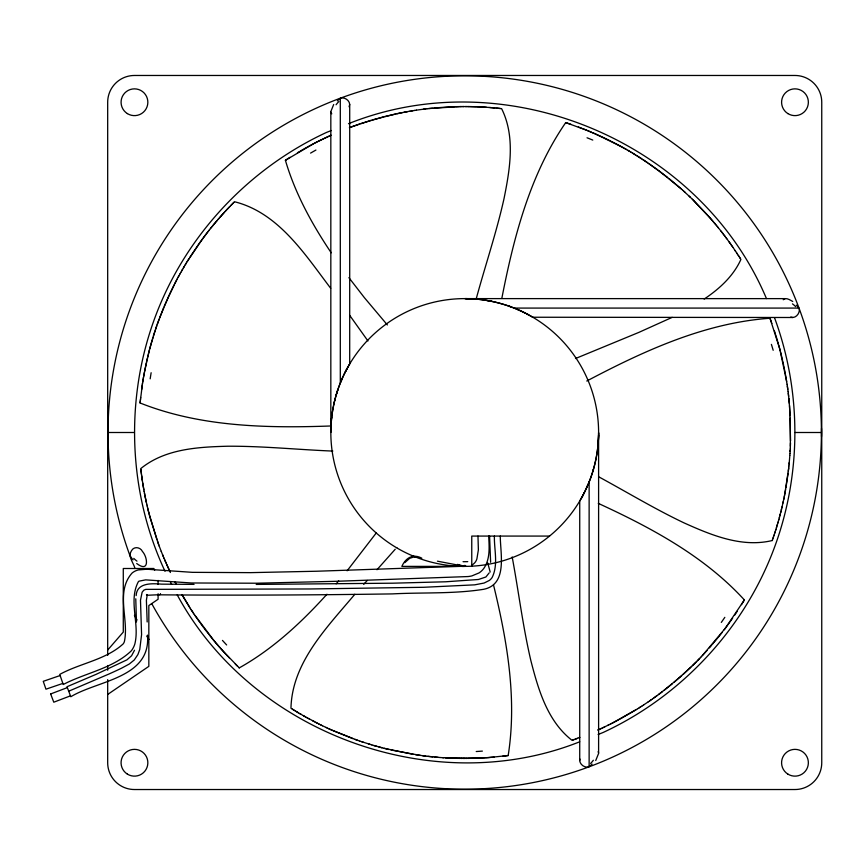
<?xml version="1.0" encoding="UTF-8"?>
<svg xmlns="http://www.w3.org/2000/svg" width="865" height="865" viewBox="0 0 865 865"><rect width="100%" height="100%" fill="white"/><g stroke="black" fill="none" stroke-linecap="round" stroke-linejoin="round"><path stroke-width="1.3" d="M333.695 104.481L330.83 111.574L330.83 432.284C330.852 415.503 334.085 398.722 340.269 383.119M342.172 378.589L340.302 383.033L340.302 98.199C344.032 96.761 349.514 100.07 349.709 104.416L349.698 363.97L348.909 365.311M583.983 493.342L589.13 481.967L589.13 766.801C585.075 768.239 580.026 764.833 579.723 760.584L579.734 501.03M595.736 760.519L598.602 753.426L598.602 432.716C598.591 449.497 595.358 466.278 589.162 481.881M349.709 104.416L349.071 106.773M579.723 760.584L579.993 759.059M330.852 430.002L331.446 419.709M790.556 440.826L789.55 405.62M598.58 435.106L598.148 443.518M790.491 442.945L790.286 448.027M790.372 446.221L790.34 418.065M165.031 571.311C128.269 492.618 124.722 399.587 154.759 318.147C184.667 236.783 247.822 168.902 326.408 132.475L331.317 130.518M774.672 318.147C801.596 391.304 801.596 473.696 774.672 546.853C744.776 628.217 681.62 696.098 603.035 732.525L598.126 734.482M790.275 448.254L790.102 451.627M790.188 450.027L789.983 453.433M789.864 455.228L789.972 453.563M789.853 455.336L789.118 464.148M331.068 425.969C266.982 428.262 200.518 427.007 140.119 402.993L140.173 402.387M140.119 402.993L140.357 400.409M140.227 401.76L142.52 383.26M789.28 462.451L788.945 465.911M147.472 635.115C151.267 678.128 97.507 680.42 70.811 696.736L67.005 686.734L96.08 674.354L126.939 659.844L131.567 655.778L134.518 650.231M140.433 399.706L140.508 398.981M140.584 398.235L140.66 397.478M788.923 466.062L788.35 471.187M331.555 418.563L331.684 417.427M788.739 467.879L784.836 493.818M788.101 473.296L785.939 487.774M141.601 389.672L141.817 388.05M331.965 415.146L332.376 412.248M141.936 387.239L142.282 384.795M507.582 755.61L508.177 755.534C517.216 698.455 507.031 640.414 493.515 584.902M142.411 383.974L143.19 379.021M142.66 382.33L142.92 380.676M143.082 379.692L146.239 363.138M143.331 378.189L143.471 377.356M143.622 376.535L143.763 375.702M143.914 374.859L144.066 374.026M785.625 489.59L784.252 496.834M144.217 373.193L144.369 372.361M501.83 298.36C513.788 237.151 529.867 174.622 565.721 122.603L566.294 122.787M144.531 371.518L149.44 349.806M784.501 495.548L784.674 494.683M784.339 496.413L783.69 499.548M783.982 498.132L783.495 500.457M783.441 500.705L783.106 502.262M783.258 501.559L782.912 503.171M146.434 362.294L146.618 361.451M782.879 503.279L781.906 507.539M146.801 360.608L146.996 359.764M136.151 595.585C136.832 582.513 152.089 583.378 161.485 584.145L194.063 584.372M334.009 403.512L334.409 401.771M147.191 358.921L147.385 358.078M782.079 506.793L781.29 510.091M147.58 357.234L147.785 356.402M781.646 508.609L780.663 512.631M147.991 355.558L148.196 354.715M148.402 353.871L152.056 340.41M780.987 511.323L779.819 515.854M334.831 400.03L335.274 398.3M780.057 514.956L780.295 514.048M149.699 348.822L149.926 347.979M779.787 516.005L778.403 521.033M779.333 517.681L779.56 516.848M150.153 347.135L155.008 330.917M476.312 298.49C485.384 265.123 496.532 232.296 504.046 198.507C509.939 169.162 515.518 136.659 501.614 108.655L500.64 108.547M778.641 520.2L778.868 519.368M778.327 521.303L777.008 525.855M777.808 523.12L778.068 522.211M592.914 471.122L593.422 469.392M777.44 524.363L774.737 533.143M152.337 339.458L152.856 337.739M336.236 394.84L336.755 393.121M776.456 527.672L776.705 526.85M153.321 336.215L156.716 325.846M775.613 530.407L775.894 529.488M775.181 531.759L772.877 538.679M337.296 391.391L337.869 389.683M773.861 535.792L774.132 534.992M155.473 329.522L159.128 319.12M773.202 537.749L773.515 536.83M772.78 538.96L772.24 540.538C741.846 547.848 711.398 535.186 684.096 522.914C654.837 509.009 627.114 492.228 598.677 476.788M772.24 540.538L772.51 539.749M157.181 324.516L163.69 307.507M159.603 317.866L168.686 296.1M340.767 381.887L342.443 377.951M164.188 306.318L174.114 284.899M587.584 485.697L586.73 487.611M342.432 378.005L344.183 374.21M169.248 294.889L176.568 280.173M344.173 374.231L345.632 371.312M489.136 572.933L485.903 576.998L478.442 579.485L445.583 581.788L392.775 583.194L256.213 584.416M344.984 372.588L345.805 370.977M584.448 492.412L582.264 496.596M174.762 283.623L177.401 278.606M345.784 371.02L347.2 368.36M583.453 494.369L582.459 496.24M346.162 370.296L347.027 368.674M177.271 278.844L179.087 275.492M178.125 277.254L179.942 273.946M347.168 368.404L349.006 365.16M582.242 496.64L580.177 500.284M347.557 367.701L348.065 366.803M581.885 497.299L581.421 498.132M179.855 274.086L180.817 272.399M180.742 272.518L186.235 263.144M181.628 270.94L182.537 269.372M183.456 267.793L184.364 266.269M744.062 600.44L744.376 599.932C704.478 556.314 651.345 527.791 598.288 503.376M744.376 599.932L725.238 628.368L702.304 655.638M185.261 264.744L189.1 258.505M743.738 600.98L741.489 604.657M187.1 261.717L202.907 238.351M189.922 257.229L198.777 244.06M783.236 299.744C785.842 296.9 790.178 300.101 792.74 301.485M737.25 611.285L736.353 612.647M735.445 614.009L735.899 613.328M734.515 615.383L734.98 614.701M732.633 618.129L730.222 621.557M199.296 243.325L207.687 232.069M729.238 622.93L729.736 622.249M728.244 624.303L728.752 623.622M727.249 625.676L727.746 624.995M376.286 532.927L347.114 570.792M726.741 626.368L724.178 629.774M203.426 237.648L207.146 232.761M721.561 633.18L722.08 632.499M207.557 232.231L208.227 231.377M208.13 231.506L208.768 230.685M721.021 633.861L719.421 635.883M208.703 230.771L209.308 230.004M209.276 230.047L210.433 228.587M210.4 228.63L211.601 227.138M718.339 637.235L718.88 636.564M210.952 227.949L212.195 226.414M717.247 638.575L717.788 637.905M212.055 226.598L213.969 224.262M212.606 225.916L217.083 220.564M716.144 639.916L716.696 639.246M715.041 641.257L715.593 640.587M214.271 223.894L215.396 222.565M713.917 642.587L714.479 641.916M215.774 222.11L219.451 217.839M336.161 583.821L338.691 580.858M712.792 643.917L713.355 643.246M107.682 650.048L123.284 632.077L123.284 568.5L153.883 568.5L154.651 570.24M711.733 645.16L709.376 647.863M218.218 219.245L218.791 218.585M395.251 549.21L376.978 569.732M219.364 217.937L220.694 216.423M219.937 217.277L223.981 212.768M221.083 215.98L222.824 214.044M326.97 594.233C301.323 622.605 272.81 649.107 239.259 667.888L238.827 667.466M354.834 594.266C327.132 627.33 292.013 662.385 290.964 708.273L294.295 710.338M706.997 650.534L701.093 656.924M223.224 213.601L224.565 212.13M363.7 584.362L367.247 580.458M224.5 212.195L225.787 210.801M225.733 210.865L226.435 210.098M404.798 562.661L409.707 558.325L413.611 557.049M226.316 210.238L229.247 207.135M226.9 209.611L228.068 208.368M228.403 208.011L229.831 206.519M700.92 657.108L697.428 660.719M229.744 206.616L231.766 204.529M699.688 658.395L692.433 665.704M231.009 205.308L233.939 202.324M232.177 204.108L233.355 202.918M233.831 202.432L234.534 201.74C278.595 212.801 304.848 254.278 330.7 288.294M695.936 662.233L683.382 674.213M690.854 667.239L673.976 682.399M146.618 595.293L157.711 594.785M681.696 675.727L664.212 690.259M672.246 683.837L658.481 694.595M662.504 691.568L654.113 697.774M656.816 695.817L652.643 698.823M704.153 299.085C719.258 288.986 733.315 276.259 740.916 259.435L733.001 247.401M652.491 698.909L649.669 700.888M651.042 699.926L648.177 701.904M107.682 694.454L148.834 666.353L148.834 605.554L158.09 599.261L158.09 593.801M648.123 701.937L643.711 704.889M331.209 252.785C311.995 224.176 295.138 193.533 285.407 160.317L285.904 159.982M285.407 160.317L313.389 143.817M642.23 705.862L643.668 704.932M286.434 159.636L288.78 158.122M642.144 705.916L639.257 707.765M289.407 157.711L290.045 157.311M640.619 706.9L637.754 708.716M637.548 708.846L611.998 723.27M636.002 709.808L620.162 718.988M297.441 152.759L298.144 152.337M298.847 151.916L299.56 151.505M300.274 151.083L306.059 147.774M306.794 147.374L309.021 146.153M309.757 145.753L310.503 145.342M617.924 720.188L618.702 719.777M311.259 144.942L317.314 141.795M586.773 381.022C643.884 350.898 704.683 322.861 769.98 318.244L770.877 320.677M617.145 720.61L614.81 721.832M314.265 143.363L315.033 142.963M614.031 722.232L610.344 724.102M315.79 142.574L321.931 139.503M318.19 141.352L331.154 135.178M610.895 723.821L609.522 724.513M609.328 724.611L605.392 726.524M607.76 725.378L608.549 724.989M322.71 139.124L323.488 138.746M604.603 726.903L605.349 726.546M324.267 138.368L325.045 138M604.505 726.946L603.024 727.649M325.835 137.632L326.613 137.265M672.181 317.358L638.824 332.409L575.485 358.532M603.662 727.346L602.235 728.016M327.403 136.897L328.192 136.529M601.975 728.135L597.726 730.071M600.278 728.914L601.132 728.525M328.97 136.173L329.76 135.805M598.266 729.833L599.056 729.465M68.703 691.211L108.968 674.008A460.148 460.148 0 0 0 121.597 668.169L129.317 664.006L134.248 659.984L137.881 654.6L139.762 649.485L141.579 634.672L140.487 600.18L142.13 592.222L143.806 590.2L145.763 589.368L310.34 588.968L423.601 587.292L474.658 584.848L484.108 583.042L489.341 580.437A12.326 12.326 0 0 0 492.131 577.496C498.478 564.737 494.088 549.675 494.38 536.073M348.498 123.695C506.717 60.128 700.412 141.655 766.455 298.587M579.712 741.792C433.224 800.049 251.996 733.434 177.217 594.861M50.646 693.957L67.34 687.61M70.465 695.849L53.781 702.196L50.657 693.979M579.323 737.629L579.885 737.413M349.363 127.652L359.451 124.019M579.085 737.715L575.679 738.97M350.768 127.123L371.334 120.224M577.506 738.31L571.992 740.289C547.318 721.086 538.235 689.383 530.807 660.384C522.828 626.238 518.611 591.39 512.177 556.941M574.338 739.456L572.771 740.008M60.139 675.522L43.25 681.317L45.953 689.189L62.842 683.415M360.748 123.587L383.346 116.883M372.577 119.857L395.446 114.007M384.611 116.559L402.409 112.569M396.819 113.704L407.642 111.596M403.858 112.288L409.383 111.293M409.177 111.325L412.875 110.709M410.962 111.023L414.627 110.439M414.53 110.45L416.379 110.169M416.314 110.169L425.299 108.947M508.177 755.534L488.401 757.578L467.954 758.421M506.955 755.696L505.614 755.869M423.396 109.195L427.105 108.731M504.176 756.042L504.901 755.956M502.684 756.226L503.441 756.129M426.899 108.763L432.532 108.147M428.662 108.558L459.412 106.6M433.927 108.017L447.118 107.033M493.234 757.189L494.056 757.124M492.423 757.264L485.806 757.762M484.13 757.859L484.962 757.816M482.443 757.956L483.286 757.913M447.994 106.99L455.022 106.698M480.756 758.043L481.6 758M479.069 758.129L479.913 758.086M478.215 758.162L442.761 757.708M460.742 566.326L316.72 571.235L250.536 572.641L192.344 572.338L146.812 569.224L138.249 569.938A16.197 16.197 0 0 0 132.15 572.976C115.067 591.865 129.263 619.491 124.344 641.765A10.045 10.045 0 0 1 123.273 643.798C105.898 659.833 80.099 663.196 59.75 674.408L63.221 684.518C85.505 672.819 112.872 668.548 131.393 650.75A21.787 21.787 0 0 0 134.853 643.949C139.86 623.622 128.204 600.926 138.324 581.777A5.871 5.871 0 0 1 139.006 581.161L145.666 579.874L191.208 582.978L256.278 583.226L336.15 581.302L468.019 576.555A36.546 36.546 0 0 0 471.814 575.928L478.983 572.954A18.76 18.76 0 0 0 483.697 568.575C490.358 559.19 489.233 546.95 488.671 536.073M532.84 317.239L792.805 317.498C797.141 317.293 800.471 311.811 799.022 308.081L514.178 308.081C498.91 302.015 482.508 298.782 466.073 298.62M455.909 106.676L456.785 106.654M457.261 106.644L461.164 106.579M460.029 106.59L462.04 106.568M792.805 317.498L790.772 317.022M461.888 106.568L463.791 106.557M462.807 106.568L466.527 106.568M466.235 758.443L467.1 758.432M465.262 566.38L401.847 566.391C405.685 557.817 412.973 553.449 421.828 558.185M785.193 298.63L464.927 298.609L467.316 298.641M108.017 432.5L134.345 432.5M795.097 432.5L821.426 432.5M549.556 536.073L471.76 536.073L471.76 566.197M465.37 758.443L462.775 758.432M464.181 566.38L462.991 566.38M465.543 106.557L467.457 106.568M463.921 566.38L463.121 566.38M467.295 106.568L469.327 106.59M160.728 594.828C237.94 595.455 315.163 595.044 392.375 593.898C422.769 592.287 453.552 594.071 483.697 589.292C508.09 584.405 500.132 552.843 500.294 536.073M461.045 758.421L461.91 758.432M468.17 106.579L470.257 106.6M459.315 758.4L460.18 758.41M469.911 106.6L476.02 106.752M462.343 566.37L456.504 566.132M470.787 106.611L472.528 106.654M457.574 758.367L458.45 758.378M473.058 106.665L478.691 106.86M456.709 758.346L452.363 758.205M468.365 298.663L476.366 299.117M476.885 106.784L477.761 106.817M451.487 758.173L445.313 757.87M478.626 106.86L483.405 107.098M332.83 451.076C297.83 449.681 262.906 446.037 227.841 446.221C197.923 447.01 164.988 448.805 140.779 468.592L141.006 470.549M479.502 106.892L486.422 107.282M483.827 107.119L485.557 107.228M486.238 107.271L489.082 107.465M443.518 757.751L440.144 757.513M488.995 107.465L490.985 107.617M489.85 107.53L494.099 107.887M439.95 757.502L434.89 757.07M491.558 107.671L493.255 107.811M438.166 757.362L427.872 756.356M493.85 107.866L494.942 107.963M494.812 107.952L496.748 108.136M496.629 108.125L500.792 108.558M497.462 108.212L499.959 108.471M432.824 756.875L422.607 755.707M425.721 756.107L415.589 754.723M414.476 557.071L415.319 557.179M420.412 755.415L391.067 750.009M413.362 754.377L384.092 748.312M486.725 300.436L488.476 300.739M437.43 561.169L464.721 566.391L457.477 564.391M490.217 301.063L491.969 301.409M388.936 749.512L378.87 746.938M382.049 747.782L373.669 745.468M376.913 746.387L371.939 744.96M371.799 744.916L360.002 741.154M368.414 743.889L370.112 744.408M565.721 122.603L586.848 130.301M361.678 741.716L363.354 742.278M566.889 122.981L570.965 124.365M359.851 741.11L354.985 739.413M358.132 740.527L333.695 730.947M509.258 306.242L510.966 306.859M352.985 738.688L330.062 729.325M578.371 127.014L579.907 127.588M580.674 127.879L581.442 128.171M582.21 128.474L582.978 128.766M583.756 129.069L585.302 129.685M514.178 308.081L517.994 309.67M415.341 556.952L412.767 555.892M586.102 130.01L601.651 136.724M587.627 130.615L588.405 130.939M589.184 131.253L591.519 132.237M592.298 132.561L593.076 132.896M593.855 133.232L594.633 133.567M517.93 309.648L519.887 310.513M595.412 133.913L621.784 146.899M332.095 730.244L332.895 730.601M331.295 729.876L328.376 728.557M519.854 310.492L520.514 310.795M520.492 310.784L523.001 311.962M328.895 728.795L327.532 728.168M327.305 728.06L325.856 727.379M602.44 137.081L603.219 137.449M326.505 727.692L322.558 725.8M603.997 137.816L607.89 139.687M522.374 311.66L525.898 313.411M322.504 725.778L320.98 725.032M321.672 725.378L320.201 724.654M608.657 140.065L609.436 140.444M524.19 312.546L525.563 313.238M319.996 724.546L318.634 723.875M610.214 140.833L610.993 141.222M319.163 724.135L303.388 715.712M611.76 141.611L614.085 142.801M317.498 723.302L315.833 722.448M614.853 143.201L615.631 143.601M314.752 721.886L312.427 720.675M526.58 313.768L532.343 316.947M616.399 144.001L624.076 148.164M527.25 314.114L528.234 314.633M308.6 718.62L309.367 719.031M306.697 717.572L307.529 718.037M622.541 147.32L626.498 149.537M305.572 716.944L297.398 712.219M624.833 148.596L629.59 151.332M627.882 150.337L631.136 152.24M301.074 714.382L299.604 713.517M532.289 316.914L532.872 317.26M298.436 712.836L296.673 711.787M630.909 152.11L635.721 155.019M632.423 153.008L641.754 158.825M292.37 709.149L296.782 711.852M295.225 710.911L295.949 711.344M636.932 155.765L647.712 162.771M136.702 563.515C149.461 573.192 147.807 557.438 142.52 551.567C140.433 547.026 133.859 546.042 131.437 550.81C127.479 556.606 133.729 562.899 134.962 568.5M642.89 159.571L657.887 169.962M648.793 163.507L667.769 177.53M658.935 170.74L681.198 188.829M331.749 113.834L330.852 112.028M669.164 178.644L682.539 190.03M146.499 594.493L147.212 595.131L146.39 600.18L147.169 621.967M147.028 594.969L146.531 595.088M682.669 190.149L691.73 198.615M683.988 191.338L685.285 192.538M689.167 196.16L690.454 197.382M239.259 667.888L221.321 649.28M691.805 198.68L707.613 215.158M237.399 666.082L235.291 664.028M693.103 199.956L711.106 219.115M228.641 657.238L229.214 657.832M228.079 656.643L226.381 654.837M225.819 654.232L213.006 639.57M708.219 215.828L715.42 224.208M220.197 648.015L220.759 648.653M219.083 646.739L219.634 647.377M218.521 646.101L215.753 642.868M387.369 324.959L364.392 297.668L348.898 277.654M711.679 219.786L712.252 220.456M712.825 221.116L713.398 221.786M713.96 222.456L716.598 225.635M215.201 642.208L194.182 614.291M716.209 225.16L717.193 226.349M212.466 638.911L209.752 635.559M717.323 226.511L720.61 230.609M717.874 227.192L718.426 227.873M208.681 634.196L209.222 634.878M720.675 230.696L721.691 231.982M721.248 231.431L723.291 234.058M207.611 632.834L208.151 633.526M722.394 232.901L726.351 238.113M207.081 632.153L204.443 628.704M724.102 235.118L725.227 236.61M203.924 628.012L200.312 623.103M725.919 237.54L726.914 238.87M726.957 238.935L732.417 246.547M367.96 340.972L349.709 315.368M729.011 241.746L730.028 243.162M199.804 622.389L198.788 620.962M730.784 244.222L731.325 244.99M198.236 620.183L195.176 615.772M732.017 245.984L732.958 247.325M598.137 751.631L598.591 752.972M735.099 250.472L735.628 251.272M194.301 614.474L191.219 609.814M193.328 613.015L190.257 608.311M736.829 253.077L737.294 253.791M738.288 255.305L738.818 256.116M190.441 608.592L181.931 594.579M739.586 257.327L740.029 258.029M189.489 607.1L182.169 594.99M170.394 581.961L171.638 584.308M175.335 582.491L176.168 584.07M175.119 582.069L175.941 583.648M170.383 572.511L166.675 564.445M169.789 571.268L164.566 559.558M166.08 563.083L163.874 557.925M163.95 558.109L162.534 554.638M163.258 556.444L161.225 551.351M161.247 551.416L159.301 546.334M769.98 318.244L779.83 349.2L786.653 381.541M157.441 541.22L159.322 546.388M158.717 544.734L150.153 517.843M771.126 321.348L771.375 322.029M771.623 322.732L771.872 323.445M156.922 539.738L148.921 513.183M774.424 330.895L774.921 332.441M775.17 333.23L775.429 334.009M775.667 334.798L777.603 341.178M777.84 341.989L778.532 344.421M778.76 345.232L780.306 350.995M487.741 562.953L490.185 572.057M149.915 517L149.245 514.448M780.522 351.817L780.933 353.482M149.029 513.594L147.753 508.49M148.812 512.75L148.38 511.042M781.138 354.315L782.144 358.499M148.239 510.491L147.558 507.636M147.591 507.787L147.158 505.928M147.169 505.982L146.758 504.165M782.338 359.332L782.533 360.175M146.769 504.219L145.958 500.532M782.728 361.019L782.912 361.862M146.39 502.511L145.385 497.786M783.106 362.705L783.29 363.56M783.463 364.403L783.647 365.246M145.828 499.959L144.79 494.823M783.831 366.1L784.004 366.955M145.298 497.386L144.963 495.677M784.177 367.798L784.35 368.652M784.512 369.506L785.009 372.069M144.833 495.039L144.466 493.115M144.65 494.12L144.131 491.342M785.171 372.923L785.334 373.788M144.141 491.396L143.795 489.493M785.485 374.642L787.053 384.136M143.839 489.687L142.963 484.562M143.687 488.833L143.385 487.125M143.309 486.692L142.271 480.129M142.703 482.951L142.855 483.892M142.433 481.156L142.141 479.188M787.085 384.33L787.799 389.358M142.184 479.47L141.709 476.085M142.055 478.615L141.817 476.929M787.345 386.093L788.026 391.11M141.59 475.242L141.741 476.334M140.876 469.414L141.611 475.372M141.482 474.409L141.071 471.068M788.058 391.413L788.653 396.354M788.285 393.186L789.356 403.393M788.88 398.506L790.232 415.795M477.977 536.073L478.377 549.859L476.896 558.898A10.066 10.066 0 0 1 471.89 565.018M489.579 536.073L490.628 562.293M135.773 598.807L136.465 621.946M158.09 580.426L158.09 584.459M107.682 655.432L107.682 102.243A26.783 26.783 0 0 1 134.464 75.471L794.967 75.471A26.783 26.783 0 0 1 821.75 102.243L821.75 762.757A26.783 26.783 0 0 1 794.967 789.529L134.464 789.529A26.783 26.783 0 0 1 107.682 762.757L107.682 679.652M107.682 665.499L107.682 670.234M771.407 344.389A111.423 14.705 76.8 0 1 773.18 350.293M587.043 137.784A111.423 14.705 25.4 0 1 592.774 140.076M310.567 153.105A111.423 14.705 -26.1 0 1 315.93 150.056M150.175 378.827A111.423 14.705 -77.5 0 1 151.137 372.729M226.63 644.955A111.423 14.705 51.1 0 1 222.467 640.403M724.827 617.34A111.423 14.705 -51.8 0 1 721.313 622.411M482.378 751.101A111.423 14.705 -0.3 0 1 476.226 751.523M467.749 561.645A52.073 14.024 2.6 0 1 463.056 561.699M465.867 566.078A46.969 14.359 3.5 0 1 465.489 566.078M465.381 565.515A16.208 1.07 -0.2 0 1 464.159 565.505M462.84 566.445A18.111 2.292 -1.2 0 1 462.429 566.445M159.355 594.806A7.45 3.395 55.4 0 1 158.079 594.493M160.468 593.617A4.79 1.86 62.8 0 1 159.593 594.969M130.42 556.919A356.704 356.704 0 0 1 507.182 78.337A356.704 356.704 0 0 1 760.13 632.412A356.704 356.704 0 0 1 151.721 603.586M821.501 428.489A356.802 356.802 0 0 1 821.501 436.511M592.082 764.119A9.007 6.801 -25.9 0 1 588.957 766.368M133.091 559.86A9.007 6.801 64.1 0 1 130.853 556.736M136.973 561.136A18.511 9.558 51.6 0 1 133.761 558.379M593.347 760.249A18.511 9.558 -38.4 0 1 590.6 763.46M337.361 100.881A9.007 6.801 -25.9 0 1 340.486 98.632M796.341 305.14A9.007 6.801 64.1 0 1 798.59 308.264M792.47 303.864A18.511 9.558 51.6 0 1 795.67 306.621M336.085 104.751A18.511 9.558 -38.4 0 1 338.842 101.54M148.985 639.484A377.529 377.529 0 0 1 146.78 636.089M137.038 620A377.529 377.529 0 0 1 134.41 615.329M397.338 548.194A133.891 133.891 0 0 0 598.602 433.008A133.891 133.891 0 0 0 398.214 316.298A133.891 133.891 0 0 0 397.338 548.194M127.35 774.099A13.386 13.386 0 0 0 147.839 763.244A13.386 13.386 0 0 0 128.193 750.917A13.386 13.386 0 0 0 127.35 774.099M787.864 774.099A13.386 13.386 0 0 0 808.353 763.244A13.386 13.386 0 0 0 788.707 750.917A13.386 13.386 0 0 0 787.864 774.099M787.864 113.585A13.386 13.386 0 0 0 808.353 102.73A13.386 13.386 0 0 0 788.707 90.414A13.386 13.386 0 0 0 787.864 113.585M127.35 113.585A13.386 13.386 0 0 0 147.839 102.73A13.386 13.386 0 0 0 128.193 90.414A13.386 13.386 0 0 0 127.35 113.585"/></g></svg>
